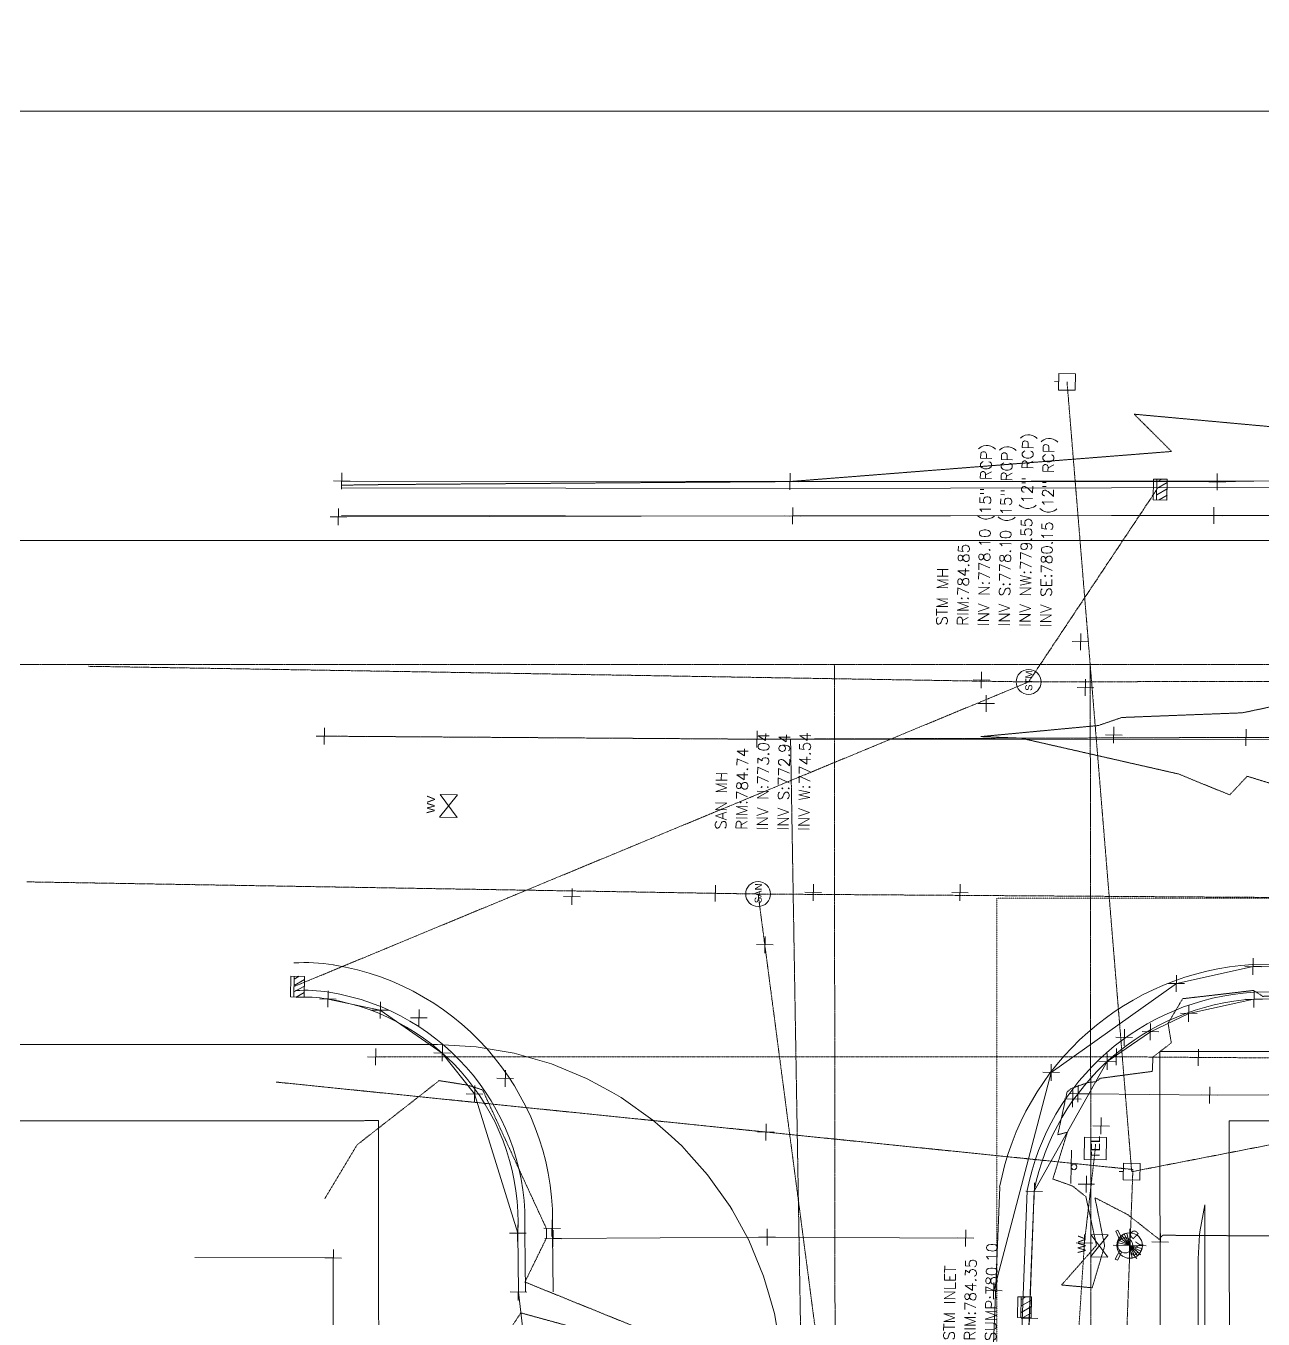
# Model space of a CAD drawing. Header units: inches. Extents: x -10205 to 13964, y -460 to 30702.
# Drawn here: x -5087 to -4014, y 12096 to 13219 of the extents above; entities that cross this region are included whole.
import ezdxf

# ---------------------------------------------------------------- set-up
doc = ezdxf.new("R2010")
doc.units = ezdxf.units.IN
doc.header["$MEASUREMENT"] = 0
for name, pattern in [('Aligning Line 1_8_', [0.25, 0.125, -0.125]), ('IMPORT-CENTER _3_', [2, 1.25, -0.25, 0.25, -0.25]), ('IMPORT-DASHED _2_', [0.75, 0.5, -0.25]), ('IMPORT-GAS', [1.45, 1, -0.2, 0, -0.25]), ('IMPORT-OE', [1.3, 1, -0.15, 0, -0.15]), ('IMPORT-SAN', [1.4, 1, -0.13, 0, -0.27]), ('IMPORT-STM', [1.4, 1, -0.13, 0, -0.27]), ('IMPORT-TEL', [1.35, 1, -0.15, 0, -0.2])]:
    doc.linetypes.add(name, pattern=pattern)
for name, color, linetype, lineweight in [('0-1', 7, 'Continuous', 5), ('0-7', 147, 'Continuous', 13), ('00base_6150001_dwg', 147, 'Continuous', 13), ('10', 147, 'Continuous', 13), ('12', 147, 'Continuous', 13), ('14', 147, 'Continuous', 13), ('35', 147, 'Continuous', 13), ('4', 147, 'Continuous', 13), ('54', 147, 'Continuous', 13), ('55', 147, 'Continuous', 13), ('57', 147, 'Continuous', 13), ('6', 147, 'Continuous', 13), ('7', 147, 'Continuous', 13), ('9', 147, 'Continuous', 13), ('C-TOPO', 7, 'Continuous', 9), ('E_DRN_STM_Inlet', 147, 'Continuous', 13), ('E_DRN_STM_MH', 147, 'Continuous', 13), ('E_RDWY_Asph', 1, 'Continuous', 13), ('E_RDWY_C_and_G', 1, 'Continuous', 13), ('E_RDWY_Centerline', 1, 'IMPORT-CENTER _3_', 13), ('E_RW', 147, 'IMPORT-DASHED _2_', 13), ('E_RW-1', 4, 'IMPORT-CENTER _3_', 9), ('E_Survey_Benchmark', 147, 'Continuous', 13), ('E_TOPO_BLD-1', 147, 'Continuous', 13), ('E_TOPO_DTM_Boundary', 147, 'Continuous', 13), ('E_TOPO_DTM_Breaklines', 147, 'Continuous', 13), ('E_TOPO_DTM_Contours_Major', 147, 'IMPORT-DASHED _2_', 13), ('E_TOPO_SGN', 147, 'Continuous', 13), ('E_TOPO_Text', 147, 'Continuous', 13), ('E_UTL_E_PowerPole', 147, 'Continuous', 13), ('E_UTL_G', 147, 'IMPORT-GAS', 13), ('E_UTL_Overhead', 147, 'IMPORT-OE', 13), ('E_UTL_SAN_MH', 147, 'Continuous', 13), ('E_UTL_SAN_PIPE', 147, 'IMPORT-SAN', 13), ('E_UTL_STM_PIPE', 147, 'IMPORT-STM', 13), ('E_UTL_T', 147, 'IMPORT-TEL', 13), ('E_UTL_T_Pedestal', 147, 'Continuous', 13), ('E_UTL_W_Hydrant', 147, 'Continuous', 13), ('E_UTL_W_Valve', 147, 'Continuous', 13), ('G-ANNO-SYMB', 111, 'Aligning Line 1_8_', 9), ('xref', 147, 'Continuous', 13)]:
    doc.layers.add(name, color=color, linetype=linetype, lineweight=lineweight)
doc.styles.add('Arial_2', font='arial.ttf', dxfattribs={"height": 6.832212})
doc.styles.add('Arial_3', font='arial.ttf', dxfattribs={"height": 6.946107})
doc.styles.add('Arial_5', font='arial.ttf', dxfattribs={"height": 7.8})
doc.styles.add('Arial_6', font='arial.ttf', dxfattribs={"height": 5.999999})
doc.styles.add('Simplex_2', font='simplex_.ttf', dxfattribs={"height": 9.6})

# ---------------------------------------------------------------- blocks, each defined once
blk = doc.blocks.new('1750 Ox - Topography_rvt-1-SITE PLAN - CAD FILE')
at = {"layer": 'C-TOPO'}
for p, q in [((-4867.9, 12772), (-5162.9, 12772)), ((-5162.9, 12772), (-4867.9, 12772)), ((-4696.4, 12772), (-4867.9, 12772)), ((-4696.4, 12772), (-4867.9, 12772)), ((-4567.6, 12772), (-4696.4, 12772)), ((-4696.4, 12772), (-4567.6, 12772)), ((-4327.1, 12772), (-4567.6, 12772)), ((-4567.6, 12772), (-4327.1, 12772)), ((-4294, 12772), (-4327.1, 12772)), ((-4327.1, 12772), (-4294, 12772)), ((-4242.2, 12772), (-4294, 12772)), ((-4294, 12772), (-4242.2, 12772)), ((-4242.2, 12772), (-3730.3, 12772)), ((-3730.3, 12772), (-4242.2, 12772)), ((-4730.2, 12334.6), (-5170.1, 12334.6)), ((-5170.1, 12334.6), (-4730.2, 12334.6)), ((-4730.2, 12334.6), (-4696.6, 12332.7)), ((-4696.6, 12332.7), (-4730.2, 12334.6)), ((-4696.6, 12332.7), (-4663.5, 12327.1)), ((-4663.5, 12327.1), (-4696.6, 12332.7)), ((-4663.5, 12327.1), (-4631.2, 12317.8)), ((-4663.5, 12327.1), (-4631.2, 12317.8)), ((-4600.9, 12305.2), (-4631.2, 12317.8)), ((-4631.2, 12317.8), (-4600.9, 12305.2)), ((-4600.1, 12304.9), (-4600.9, 12305.2)), ((-4600.1, 12304.9), (-4600.9, 12305.2)), ((-4600.1, 12304.9), (-4578.9, 12293.2)), ((-4578.9, 12293.2), (-4600.1, 12304.9)), ((-4578.9, 12293.2), (-4570.6, 12288.6)), ((-4578.9, 12293.2), (-4570.6, 12288.6)), ((-4570.6, 12288.6), (-4543.2, 12269.1)), ((-4543.2, 12269.1), (-4570.6, 12288.6)), ((-4539.1, 12265.5), (-4543.2, 12269.1)), ((-4543.2, 12269.1), (-4539.1, 12265.5)), ((-4530.1, 12257.5), (-4539.1, 12265.5)), ((-4539.1, 12265.5), (-4530.1, 12257.5)), ((-4518.1, 12246.7), (-4530.1, 12257.5)), ((-4518.1, 12246.7), (-4530.1, 12257.5)), ((-4512, 12239.9), (-4518.1, 12246.7)), ((-4518.1, 12246.7), (-4512, 12239.9)), ((-4512, 12239.9), (-4495.7, 12221.6)), ((-4512, 12239.9), (-4495.7, 12221.6)), ((-4495.7, 12221.6), (-4476.2, 12194.2)), ((-4495.7, 12221.6), (-4476.2, 12194.2)), ((-4476.2, 12194.2), (-4474.5, 12191.2)), ((-4476.2, 12194.2), (-4474.5, 12191.2)), ((-4459.9, 12164.8), (-4474.5, 12191.2)), ((-4459.9, 12164.8), (-4474.5, 12191.2)), ((-4068.7, 12172.2), (-4064.2, 12195.5)), ((-4064.2, 12195.5), (-4068.7, 12172.2)), ((-4064.2, 12195.5), (-4064.2, 12176)), ((-4064.2, 12176), (-4064.2, 12195.5)), ((-4064.2, 12176), (-4064.2, 12017.4)), ((-4064.2, 12176), (-4064.2, 12017.4)), ((-4447.1, 12133.7), (-4459.9, 12164.8)), ((-4447.1, 12133.7), (-4459.9, 12164.8)), ((-4070.2, 12148.6), (-4068.9, 12169.6)), ((-4070.2, 12148.6), (-4068.9, 12169.6)), ((-4068.7, 12172.2), (-4068.9, 12169.6)), ((-4068.9, 12169.6), (-4068.7, 12172.2)), ((-4070.2, 12148.6), (-4070.2, 12016.2)), ((-4070.2, 12148.6), (-4070.2, 12016.2)), ((-4442.3, 12117.2), (-4447.1, 12133.7)), ((-4447.1, 12133.7), (-4442.3, 12117.2)), ((-4442.3, 12117.2), (-4437.8, 12101.3)), ((-4442.3, 12117.2), (-4437.8, 12101.3)), ((-4432.1, 12068.2), (-4437.8, 12101.3)), ((-4432.1, 12068.2), (-4437.8, 12101.3))]:
    blk.add_line(p, q, dxfattribs=at)
blk = doc.blocks.new('00base_6150001_dwg-1748108-SITE PLAN - CAD FILE')
at = {"layer": '0-7', "flags": 128}
for points in [[(4038565.9, 3368290.3), (4038421.3, 3368287.9), (4038349.7, 3369826.5), (4040914, 3369871.8), (4040968.5, 3366594.6)], [(4040801.6, 3368404.3), (4040878.4, 3368405.5), (4040855, 3369810.7), (4039367.1, 3369784.4), (4039371.8, 3369573.5), (4038914.8, 3369565.9), (4038913.6, 3369640.2), (4038418.8, 3369632), (4038477.8, 3368365.6), (4038564.9, 3368367.1)]]:
    blk.add_lwpolyline(points, dxfattribs=at)
at = {"layer": '10'}
for p, q in [((4040864.5, 3369946.6), (4040878.9, 3369946.6)), ((4040871.7, 3369939.4), (4040871.7, 3369953.8))]:
    blk.add_line(p, q, dxfattribs=at)
at = {"layer": '12'}
for p, q in [((4041037.7, 3370259.6), (4041052.1, 3370259.6)), ((4041044.9, 3370252.4), (4041044.9, 3370266.8)), ((4040993.8, 3370215.9), (4041008.2, 3370215.9)), ((4041001, 3370208.7), (4041001, 3370223.1)), ((4041047.1, 3370167.5), (4041047.1, 3370181.9)), ((4041039.9, 3370174.7), (4041054.3, 3370174.7))]:
    blk.add_line(p, q, dxfattribs=at)
at = {"layer": '14'}
for p, q in [((4041213.5, 3370020.2), (4041213.5, 3370034.6)), ((4041233.8, 3370024.7), (4041233.8, 3370039.1)), ((4041206.3, 3370027.4), (4041220.7, 3370027.4)), ((4041226.6, 3370031.9), (4041241, 3370031.9)), ((4041228.7, 3369934.3), (4041228.7, 3369948.7)), ((4041261.2, 3369946.4), (4041275.6, 3369946.4)), ((4041268.4, 3369939.2), (4041268.4, 3369953.6)), ((4041221.5, 3369941.5), (4041235.9, 3369941.5))]:
    blk.add_line(p, q, dxfattribs=at)
at = {"layer": '35'}
for p, q in [((4040715.9, 3370585.8), (4040730.3, 3370585.8)), ((4040723.1, 3370578.6), (4040723.1, 3370593))]:
    blk.add_line(p, q, dxfattribs=at)
at = {"layer": '4'}
for p, q in [((4040932.6, 3370507.8), (4040932.6, 3370522.2)), ((4040925.4, 3370515), (4040939.8, 3370515)), ((4041032.7, 3370384), (4041047.1, 3370384)), ((4041039.9, 3370376.8), (4041039.9, 3370391.2)), ((4041041.9, 3370047.4), (4041056.3, 3370047.4)), ((4041049.1, 3370040.2), (4041049.1, 3370054.6)), ((4040739.7, 3369934.4), (4040754.1, 3369934.4)), ((4040746.9, 3369927.2), (4040746.9, 3369941.6)), ((4040925.8, 3369895.6), (4040925.8, 3369910)), ((4040918.6, 3369902.8), (4040933, 3369902.8)), ((4040748.9, 3369861.4), (4040748.9, 3369875.8)), ((4040741.7, 3369868.6), (4040756.1, 3369868.6))]:
    blk.add_line(p, q, dxfattribs=at)
at = {"layer": '54'}
for p, q in [((4040735.8, 3370395.4), (4040750.2, 3370395.4)), ((4040743, 3370388.2), (4040743, 3370402.6)), ((4040747.4, 3370202.5), (4040747.4, 3370216.9)), ((4040740.2, 3370209.7), (4040754.6, 3370209.7)), ((4040749.4, 3370030.3), (4040749.4, 3370044.7)), ((4040742.2, 3370037.5), (4040756.6, 3370037.5)), ((4040876.2, 3369934.8), (4040876.2, 3369949.2)), ((4040869, 3369942), (4040883.4, 3369942)), ((4040877, 3369820.7), (4040877, 3369835.1)), ((4040869.8, 3369827.9), (4040884.2, 3369827.9))]:
    blk.add_line(p, q, dxfattribs=at)
at = {"layer": '55'}
for p, q in [((4040790.7, 3369933.6), (4040805.1, 3369933.6)), ((4040797.9, 3369926.4), (4040797.9, 3369940.8))]:
    blk.add_line(p, q, dxfattribs=at)
at = {"layer": '57'}
for p, q in [((4040890.9, 3370551.9), (4040905.3, 3370551.9)), ((4040898.1, 3370544.7), (4040898.1, 3370559.1)), ((4040901.7, 3369909.5), (4040916.1, 3369909.5)), ((4040908.9, 3369902.3), (4040908.9, 3369916.7)), ((4040909.5, 3369831), (4040909.5, 3369845.4)), ((4040902.3, 3369838.2), (4040916.7, 3369838.2))]:
    blk.add_line(p, q, dxfattribs=at)
at = {"layer": '6'}
for p, q in [((4041366.1, 3370584.8), (4041366.1, 3370599.2)), ((4041358.9, 3370592), (4041373.3, 3370592)), ((4040874.1, 3370439.2), (4040888.5, 3370439.2)), ((4040881.3, 3370432), (4040881.3, 3370446.4)), ((4040752, 3370389.2), (4040752, 3370403.6)), ((4040744.8, 3370396.4), (4040759.2, 3370396.4)), ((4041373.4, 3370190.9), (4041373.4, 3370205.3)), ((4041366.2, 3370198.1), (4041380.6, 3370198.1)), ((4040696.9, 3370012.4), (4040711.3, 3370012.4)), ((4040704.1, 3370005.2), (4040704.1, 3370019.6)), ((4040887.2, 3369965.7), (4040901.6, 3369965.7)), ((4040894.4, 3369958.5), (4040894.4, 3369972.9)), ((4040973.3, 3369851.2), (4040973.3, 3369865.6)), ((4040966.1, 3369858.4), (4040980.5, 3369858.4)), ((4041372.6, 3369832.6), (4041387, 3369832.6)), ((4041379.8, 3369825.4), (4041379.8, 3369839.8)), ((4040989.1, 3369784.9), (4040989.1, 3369799.3)), ((4040981.9, 3369792.1), (4040996.3, 3369792.1))]:
    blk.add_line(p, q, dxfattribs=at)
at = {"layer": '7'}
for p, q in [((4040940.4, 3370594.2), (4040954.8, 3370594.2)), ((4040947.6, 3370587), (4040947.6, 3370601.4)), ((4041397.2, 3370582.5), (4041397.2, 3370596.9)), ((4041390, 3370589.7), (4041404.4, 3370589.7)), ((4040938.7, 3370541.4), (4040938.7, 3370555.8)), ((4040931.5, 3370548.6), (4040945.9, 3370548.6)), ((4040895.2, 3370494.2), (4040909.6, 3370494.2)), ((4040902.4, 3370487), (4040902.4, 3370501.4)), ((4040867.4, 3370458.4), (4040867.4, 3370472.8)), ((4040860.2, 3370465.6), (4040874.6, 3370465.6)), ((4040696.1, 3370417.5), (4040696.1, 3370431.9)), ((4040740, 3370426.1), (4040754.4, 3370426.1)), ((4040747.2, 3370418.9), (4040747.2, 3370433.3)), ((4040688.9, 3370424.7), (4040703.3, 3370424.7)), ((4041403.2, 3370193.7), (4041403.2, 3370208.1)), ((4041396, 3370200.9), (4041410.4, 3370200.9)), ((4040680.8, 3369973.8), (4040680.8, 3369988.2)), ((4040673.6, 3369981), (4040688, 3369981)), ((4040783.8, 3369978.7), (4040798.2, 3369978.7)), ((4040791, 3369971.5), (4040791, 3369985.9)), ((4040876.4, 3369934.9), (4040876.4, 3369949.3)), ((4040869.2, 3369942.1), (4040883.6, 3369942.1)), ((4040904.5, 3369910.1), (4040904.5, 3369924.5)), ((4040897.3, 3369917.3), (4040911.7, 3369917.3)), ((4040931.1, 3369873), (4040931.1, 3369887.4)), ((4040923.9, 3369880.2), (4040938.3, 3369880.2)), ((4040947.5, 3369840), (4040947.5, 3369854.4)), ((4040940.3, 3369847.2), (4040954.7, 3369847.2)), ((4041409.1, 3369823), (4041409.1, 3369837.4)), ((4041401.9, 3369830.2), (4041416.3, 3369830.2)), ((4040960.8, 3369783.7), (4040960.8, 3369798.1)), ((4040953.6, 3369790.9), (4040968, 3369790.9))]:
    blk.add_line(p, q, dxfattribs=at)
at = {"layer": '9'}
for p, q in [((4041175.6, 3370593.8), (4041175.6, 3370608.2)), ((4041168.4, 3370601), (4041182.8, 3370601)), ((4041172, 3370225.8), (4041186.4, 3370225.8)), ((4041179.2, 3370218.6), (4041179.2, 3370233)), ((4041187.8, 3369794.3), (4041187.8, 3369808.7)), ((4041180.6, 3369801.5), (4041195, 3369801.5))]:
    blk.add_line(p, q, dxfattribs=at)
at = {"layer": 'E_DRN_STM_Inlet'}
for p, q in [((4040948.9, 3370623.8), (4040966.9, 3370623.8)), ((4040948.9, 3370621.8), (4040952.9, 3370614.8)), ((4040953.3, 3370623.8), (4040958.5, 3370614.8)), ((4040958.8, 3370623.8), (4040964.1, 3370614.8)), ((4040964.4, 3370623.8), (4040966.9, 3370619.6)), ((4040681.3, 3369988.4), (4040699.3, 3369988.4)), ((4040685.7, 3369988.4), (4040690.9, 3369979.4)), ((4040691.3, 3369988.4), (4040696.5, 3369979.4)), ((4040696.9, 3369988.4), (4040699.3, 3369984.1)), ((4040681.3, 3369986.4), (4040685.4, 3369979.4)), ((4041392.6, 3369882.5), (4041410.6, 3369882.5)), ((4041392.6, 3369880.4), (4041396.7, 3369873.5)), ((4041397, 3369882.5), (4041402.2, 3369873.5)), ((4041402.6, 3369882.5), (4041407.8, 3369873.5)), ((4041408.2, 3369882.5), (4041410.6, 3369878.2))]:
    blk.add_line(p, q, dxfattribs=at)
at = {"layer": 'E_DRN_STM_Inlet', "flags": 128}
for points in [[(4040948.9, 3370626.8), (4040966.9, 3370626.8), (4040966.9, 3370614.8), (4040948.9, 3370614.8)], [(4040681.3, 3369991.4), (4040699.3, 3369991.4), (4040699.3, 3369979.4), (4040681.3, 3369979.4)], [(4041392.6, 3369885.5), (4041410.6, 3369885.5), (4041410.6, 3369873.5), (4041392.6, 3369873.5)]]:
    blk.add_lwpolyline(points, close=True, dxfattribs=at)
at = {"layer": 'E_DRN_STM_MH'}
blk.add_circle((4041232.8, 3369990.9), 10.8, dxfattribs=at)
at = {"layer": 'E_RDWY_Asph', "flags": 128}
blk.add_lwpolyline([(4038985.7, 3370363.1), (4039016.7, 3370334), (4039065.2, 3370308.7), (4039420.6, 3370322.1), (4039802.6, 3370341.8), (4040341.1, 3370377.5), (4040696.1, 3370424.7)], dxfattribs=at)
at = {"layer": 'E_RDWY_C_and_G'}
for p, q in [((4040696.1, 3370424.7), (4040747.2, 3370426.1)), ((4040696.3, 3370418.7), (4040747.2, 3370420.1)), ((4040696.9, 3370394.7), (4040747.1, 3370396.1)), ((4040651, 3369987.9), (4040791.6, 3369984.7))]:
    blk.add_line(p, q, dxfattribs=at)
at = {"layer": 'E_RDWY_C_and_G', "flags": 128}
for points in [[(4041444, 3365879.2), (4041441.7, 3366109.6), (4041435.6, 3366496), (4041428, 3366888.3), (4041422.2, 3367237.8), (4041416.5, 3367619.1), (4041410.6, 3367936.2), (4041404.5, 3368268.4), (4041396.5, 3368753), (4041386.2, 3369415.6), (4041380.9, 3369781.9), (4041373.2, 3370200.4), (4041367.2, 3370589.3)], [(4041468, 3365879.4), (4041465.7, 3366109.9), (4041459.6, 3366496.5), (4041452, 3366888.7), (4041446.2, 3367238.1), (4041440.5, 3367619.5), (4041434.6, 3367936.7), (4041428.5, 3368268.9), (4041420.5, 3368753.4), (4041410.2, 3369416), (4041404.9, 3369782.3), (4041397.2, 3370200.8), (4041391.2, 3370589.6)], [(4041474, 3365879.5), (4041471.7, 3366110), (4041465.6, 3366496.6), (4041458, 3366888.8), (4041452.2, 3367238.2), (4041446.5, 3367619.6), (4041440.6, 3367936.8), (4041434.5, 3368269), (4041426.5, 3368753.5), (4041416.2, 3369416.1), (4041410.9, 3369782.4), (4041403.2, 3370200.9), (4041397.2, 3370589.7)], [(4040791, 3369978.7), (4040650.8, 3369981.9), (4040651.5, 3370011.9), (4040794, 3370008.7)], [(4040960.8, 3369790.9), (4040969.3, 3369466.2), (4040975.8, 3369067.6), (4040983.6, 3368630.7), (4040989.6, 3368225.1), (4040996, 3367849.2), (4040997.8, 3367687.8), (4041007.9, 3366978.8), (4041004.6, 3366772), (4040950.3, 3366646.1)], [(4040966.8, 3369791.2), (4040975.3, 3369466.3), (4040981.8, 3369067.7), (4040989.6, 3368630.8), (4040995.6, 3368225.2), (4041002, 3367849.3), (4041003.8, 3367687.8), (4041013.9, 3366978.8), (4041010.6, 3366770.7), (4040955.8, 3366643.7)], [(4040990.7, 3369792.5), (4040999.3, 3369466.8), (4041005.8, 3369068.1), (4041013.6, 3368631.2), (4041019.6, 3368225.6), (4041026, 3367849.6), (4041027.8, 3367688.1), (4041037.9, 3366978.7), (4041034.5, 3366765.6), (4040977.9, 3366634.2)]]:
    blk.add_lwpolyline(points, dxfattribs=at)
at = {"layer": 'E_RDWY_C_and_G'}
for centre, radius, start, end in [((4040823.4, 3370611.7), 125.5, 351.9691, 4.6423), ((4040823.4, 3370611.7), 131.5, 351.9691, 4.6423), ((4040823.4, 3370611.7), 155.5, 351.9691, 4.6423), ((4040754, 3370621.5), 195.5, 268.0056, 351.9691), ((4040754, 3370621.5), 225.5, 268.2518, 351.9691), ((4040754, 3370621.5), 201.5, 268.0592, 351.9691), ((4040753.8, 3369774.5), 237.7, 4.348, 80.2506), ((4040753.8, 3369774.5), 207.7, 4.5468, 79.6588), ((4040753.8, 3369774.5), 213.7, 4.5037, 79.7871)]:
    blk.add_arc(centre, radius, start, end, dxfattribs=at)
at = {"layer": 'E_RDWY_Centerline', "flags": 128}
for points in [[(4041175.6, 3370601), (4041179.2, 3370225.8), (4041187.8, 3369801.5), (4041194.9, 3369403.9), (4041198.6, 3369098.1), (4041206.2, 3368666), (4041213, 3368282.4), (4041218.8, 3367958.6), (4041223.6, 3367607.4), (4041228.2, 3367272), (4041233.4, 3367006), (4041237.7, 3366652.3), (4041243.5, 3366265.2), (4041258.9, 3365866.7)], [(4037779.2, 3370136.5), (4038192.2, 3370142.7), (4040057.9, 3370158.9), (4041179.8, 3370196.6)]]:
    blk.add_lwpolyline(points, dxfattribs=at)
at = {"layer": 'E_RW', "flags": 128}
for points in [[(4041708.7, 3371163.1), (4041774.6, 3367200.4), (4041690.6, 3367199.2), (4041720.2, 3365414.4)], [(4037741.1, 3370493.8), (4040842.8, 3370548.6), (4040832.8, 3371148.5)]]:
    blk.add_lwpolyline(points, dxfattribs=at)
at = {"layer": 'E_RW-1'}
for p, q in [((4041228.7, 3371155.1), (4041324.3, 3365407.8)), ((4037748.1, 3370097.9), (4041245.3, 3370159.7)), ((4037752, 3369875.9), (4041249.2, 3369937.7))]:
    blk.add_line(p, q, dxfattribs=at)
at = {"layer": 'E_Survey_Benchmark'}
for p, q in [((4040745.3, 3369880.7), (4040745.3, 3369909.5)), ((4040730.9, 3369895.1), (4040759.7, 3369895.1))]:
    blk.add_line(p, q, dxfattribs=at)
at = {"layer": 'E_Survey_Benchmark', "flags": 128}
for points in [[(4040747.8, 3369905.9), (4040745.3, 3369895.1), (4040745.3, 3369906.2)], [(4040750.1, 3369905.1), (4040745.3, 3369895.1), (4040747.8, 3369905.9)], [(4040752.2, 3369903.8), (4040745.3, 3369895.1), (4040750.1, 3369905.1)], [(4040754, 3369902.1), (4040745.3, 3369895.1), (4040752.2, 3369903.8)], [(4040755.3, 3369900), (4040745.3, 3369895.1), (4040754, 3369902.1)], [(4040756.1, 3369897.6), (4040745.3, 3369895.1), (4040755.3, 3369900)], [(4040734.2, 3369895.1), (4040745.3, 3369895.1), (4040734.5, 3369892.7)], [(4040734.5, 3369892.7), (4040745.3, 3369895.1), (4040735.3, 3369890.3)], [(4040735.3, 3369890.3), (4040745.3, 3369895.1), (4040736.6, 3369888.2)], [(4040736.6, 3369888.2), (4040745.3, 3369895.1), (4040738.4, 3369886.5)], [(4040738.4, 3369886.5), (4040745.3, 3369895.1), (4040740.5, 3369885.2)], [(4040740.5, 3369885.2), (4040745.3, 3369895.1), (4040742.8, 3369884.4)], [(4040742.8, 3369884.4), (4040745.3, 3369895.1), (4040745.3, 3369884.1)], [(4040756.4, 3369895.1), (4040745.3, 3369895.1), (4040756.1, 3369897.6)]]:
    blk.add_lwpolyline(points, close=True, dxfattribs=at)
at = {"layer": 'E_Survey_Benchmark'}
blk.add_circle((4040745.3, 3369895.1), 11.1, dxfattribs=at)
at = {"layer": 'E_TOPO_BLD-1', "flags": 128}
blk.add_lwpolyline([(4039991.5, 3370694.8), (4039993.3, 3370574.8), (4040723.1, 3370585.8), (4040721.3, 3370705.8)], dxfattribs=at)
at = {"layer": 'E_TOPO_DTM_Boundary'}
blk.add_line((4041237.7, 3366652.3), (4041179.2, 3370225.8), dxfattribs=at)
at = {"layer": 'E_TOPO_DTM_Breaklines', "flags": 128}
for points in [[(4038985.7, 3370363.1), (4039016.7, 3370334), (4039065.2, 3370308.7), (4039420.6, 3370322.1), (4039802.6, 3370341.8), (4040341.1, 3370377.5), (4040696.1, 3370424.7), (4040747.2, 3370426.1), (4040867.4, 3370465.6), (4040902.4, 3370494.2), (4040938.7, 3370548.6), (4040947.6, 3370594.2)], [(4041175.6, 3370601), (4041179.2, 3370225.8), (4041187.8, 3369801.5), (4041194.9, 3369403.9), (4041198.6, 3369098.1), (4041206.2, 3368666), (4041213, 3368282.4), (4041218, 3367961.6), (4041223.6, 3367607.4), (4041226.5, 3367345.1), (4041228.4, 3367273.6), (4041233.4, 3367006), (4041237.7, 3366652.3), (4041243.5, 3366265.2), (4041258.9, 3365866.7)], [(4041366.1, 3370592), (4041373.4, 3370198.1), (4041379.8, 3369832.6), (4041383.1, 3369592.5), (4041386.7, 3369369.2), (4041390.6, 3369147.7), (4041397.9, 3368675.1), (4041403.6, 3368321.3), (4041407.7, 3368084), (4041408.9, 3367987.3), (4041417.4, 3367572.5)], [(4041474, 3365879.5), (4041471.7, 3366110), (4041465.6, 3366496.6), (4041458, 3366888.8), (4041452.2, 3367238.2), (4041446.8, 3367572.3), (4041446.5, 3367619.6), (4041440.6, 3367936.8), (4041439, 3367986.3), (4041437.7, 3368084.4), (4041437.7, 3368121.7), (4041434.5, 3368269), (4041433, 3368325.8), (4041428.3, 3368675.3), (4041426.5, 3368753.5), (4041421.1, 3369091.1), (4041420.6, 3369147.1), (4041416.7, 3369371.3), (4041416.2, 3369416.1), (4041410.9, 3369782.4), (4041409.1, 3369830.2), (4041403.2, 3370200.9), (4041397.2, 3370589.7)], [(4040749.4, 3370037.5), (4040747.4, 3370209.7), (4040743, 3370395.4)], [(4040704.1, 3370012.4), (4040894.4, 3369965.7), (4040973.3, 3369858.4), (4040989.1, 3369792.1), (4040999.6, 3369468.8), (4041006.3, 3369068.7), (4041013.9, 3368629.9), (4041018.8, 3368226.8), (4041026.2, 3367881.8), (4041031.7, 3367687.2)], [(4040833.4, 3366577), (4040908.3, 3366606.3), (4040936.4, 3366629.7), (4040950.3, 3366646.1), (4041004.6, 3366772), (4041007.9, 3366978.8), (4040997.8, 3367687.8), (4040997.8, 3367736.7), (4040996, 3367849.2), (4040995.7, 3367882.3), (4040989.6, 3368225.1), (4040983.6, 3368630.7), (4040975.8, 3369067.6), (4040969.3, 3369466.2), (4040960.8, 3369790.9), (4040947.5, 3369847.2), (4040931.1, 3369880.2), (4040904.5, 3369917.3), (4040876.3, 3369932.6), (4040791, 3369978.7), (4040680.8, 3369981), (4040650.8, 3369981.9)], [(4040922.8, 3367716.6), (4040920.9, 3367888.1), (4040913.2, 3368284), (4040905, 3368285.1), (4040895.1, 3368621.2), (4040892.4, 3369065.4), (4040885, 3369469.9), (4040877, 3369827.9), (4040876.3, 3369932.6), (4040876.2, 3369942)]]:
    blk.add_lwpolyline(points, dxfattribs=at)
at = {"layer": 'E_TOPO_DTM_Contours_Major', "flags": 128}
for points in [[(4040774.3, 3370594.1), (4040821.5, 3370566.8), (4040878.4, 3370496.5), (4040874.9, 3370471.8), (4040871, 3370458.7), (4040796.3, 3370422.9), (4040751.3, 3370401.2), (4040743.8, 3370401), (4040704.9, 3370419.2), (4040622.3, 3370205.3), (4040678.1, 3370422.3), (4040560.6, 3370497.2), (4040281.7, 3370411.2), (4040274.4, 3370405.5), (4039841.9, 3370386.5), (4039498.7, 3370326.2), (4039489.3, 3370260.7), (4039446.4, 3370168.8), (4039269.8, 3370125.9), (4039222.5, 3370083.5), (4039171.1, 3369999.5), (4039191.3, 3369998.2), (4039226.3, 3369991.2), (4039225.4, 3369990.9), (4038978.8, 3369956.9), (4038970.5, 3369952.6), (4038889.5, 3369928.5), (4038829.1, 3369939.3), (4038812.2, 3369935), (4038690.9, 3369885), (4038500.3, 3369867.4), (4038393.1, 3369834.3), (4038250.6, 3369829.1), (4038229.4, 3369826), (4038094.8, 3369760.7), (4038094.2, 3369759.5), (4038109.1, 3369558.2), (4038111.9, 3369538.4), (4038093.4, 3369309.1), (4038094, 3369298), (4038095.2, 3369282.3), (4038119, 3369084.1), (4038114.2, 3369020.8), (4038109, 3368827.1), (4038119.6, 3368668.7), (4038136.6, 3368472.2), (4038138.6, 3368447.6), (4038140.6, 3368418.4), (4038156.1, 3368249.4), (4038170.5, 3368137), (4038229.1, 3367883.7), (4038234.1, 3367840), (4038254.7, 3367556), (4038260.5, 3367506.2), (4038272.4, 3367336.2), (4038284.4, 3367153.5), (4038285.6, 3367146.9), (4038304.4, 3367075), (4038353.8, 3366921.6), (4038385.4, 3366855.6), (4038434.1, 3366804.6), (4038502.9, 3366733.5), (4038504.4, 3366731.7), (4038510.9, 3366715.1), (4038609.6, 3366524.7), (4038622.1, 3366477.5), (4038675.8, 3366323), (4038672.2, 3366237.3), (4038652.1, 3366074.6), (4038650.3, 3366054.1), (4038646.5, 3365867.4), (4038673.3, 3365853.6), (4038760.8, 3365832.9)], [(4041445.8, 3369624.6), (4041466.6, 3369903.2), (4041434.8, 3369870.2), (4041403.2, 3370200.9), (4041394.8, 3370550.3), (4041393.6, 3370590)], [(4041422.3, 3369015.5), (4041420.4, 3368837.7), (4041410, 3368808), (4041393.1, 3368985.9), (4041348.5, 3369136.8), (4041312.9, 3369249.4), (4041267.3, 3369390.8), (4041252, 3369461.1), (4041217, 3369770.3), (4041209.1, 3369805), (4041203.3, 3369909.6), (4041196, 3369929.7), (4041184.7, 3370031.5), (4041183.9, 3369996.7), (4041155.1, 3369859.5), (4041137.7, 3369814.8), (4041154.1, 3369799.9), (4041120.7, 3369682.9), (4041081.9, 3369441.5), (4041096.8, 3369397.8), (4041069.3, 3369330.4), (4041018.7, 3369215.4), (4041003.5, 3369236.6), (4040992.8, 3369468.2), (4040971.5, 3369597.6), (4040963.4, 3369783.1), (4040968.4, 3369791.2), (4040965.2, 3369814.9), (4040960.2, 3369852.7), (4040938.7, 3369865), (4040921.7, 3369861.9), (4040909.2, 3369877.6), (4040896.7, 3369878), (4040890, 3369922.9), (4040886.9, 3369926.8), (4040886.2, 3369933.4), (4040880.8, 3369947.8), (4040877.6, 3369951.6), (4040840.4, 3369959.1), (4040842.7, 3369950.8), (4040801.9, 3369962.7), (4040796.1, 3369945.5), (4040787.1, 3369933.8), (4040745, 3369923.9), (4040710.1, 3369953.6), (4040708.1, 3369927), (4040744.7, 3369916.8), (4040786.3, 3369925.9), (4040772, 3369897.1), (4040751.1, 3369869.6), (4040754.7, 3369866.7), (4040756.4, 3369698.7), (4040752.3, 3369679.1), (4040746.6, 3369678.1), (4040719, 3369665.3), (4040638.7, 3369701.6), (4040484.6, 3369770.4), (4040451.2, 3369741.6), (4040436.1, 3369740.1), (4040423.6, 3369731.1), (4040410.1, 3369705.2), (4040296.9, 3369474.6), (4040343, 3369386.4), (4040427.8, 3369165.7), (4040435.2, 3369150.4), (4040450.1, 3369145.6), (4040711.8, 3369099.1), (4040773.1, 3368850.9), (4040773.3, 3368850.1), (4040755.1, 3368576.7), (4040723.7, 3368521.8), (4040586.1, 3368298.1), (4040498.5, 3368213.7), (4040256.1, 3368110.9), (4040249.1, 3368081.7), (4040221.1, 3367864.7), (4040217.9, 3367830.1), (4040218.3, 3367829.2), (4040218.8, 3367828.9), (4040219.2, 3367828.4), (4040245.2, 3367835.1), (4040291.6, 3367696.7), (4040297.5, 3367683.7), (4040302.8, 3367678), (4040328.8, 3367665.7), (4040329.6, 3367658.6), (4040337.1, 3367636.1), (4040385.8, 3367555.4), (4040562.4, 3367434.8), (4040616.3, 3367424.9), (4040620.6, 3367389.4), (4040598.5, 3367372.9), (4040637, 3367282.9), (4040478.4, 3367115.5), (4040420.1, 3367104.7), (4040341.3, 3367154), (4040317, 3367139.8), (4040274.4, 3367138.4), (4040244, 3367072.7), (4040232.1, 3367018.7), (4040285.4, 3366982.9), (4040313.2, 3366950), (4040372, 3366820), (4040368.6, 3366812.1), (4040374.7, 3366808.3), (4040383.6, 3366797.3), (4040424.2, 3366741.7), (4040455.6, 3366747.2), (4040438.1, 3366738.3), (4040615.4, 3366678.5), (4040671, 3366662.2), (4040679.2, 3366645), (4040648.5, 3366574.5), (4040636, 3366542.6), (4040616, 3366498.6), (4040599.6, 3366455.2), (4040580.6, 3366394.9), (4040564.7, 3366360.7), (4040550.2, 3366269.7), (4040520.2, 3366224.1), (4040516.2, 3366212.7), (4040510.4, 3366205.3), (4040451.9, 3366122.9), (4040404.4, 3366090), (4040276.4, 3366056.1), (4040162, 3366028.1), (4040041.5, 3366010.7), (4039998.8, 3365989.8), (4039922.6, 3365958.7), (4039911.9, 3365948.5), (4039857.1, 3365942.6), (4039804.5, 3365942.4), (4039676.4, 3365939.4), (4039522, 3365934.4), (4039349.6, 3365929.7), (4039208.5, 3365925.9), (4039015.3, 3365919.7), (4038861.5, 3365915.3), (4038862.1, 3365872.6), (4038866.4, 3365873.7), (4039040.1, 3365877.2), (4039111.4, 3365877.5), (4039470.6, 3365870.4)]]:
    blk.add_lwpolyline(points, dxfattribs=at)
at = {"layer": 'E_TOPO_SGN'}
blk.add_line((4040798.3, 3369946.9), (4040827.1, 3369946.9), dxfattribs=at)
blk.add_circle((4040812.7, 3369944.5), 2.4, dxfattribs=at)
at = {"layer": 'E_UTL_E_PowerPole'}
for p, q in [((4041493.7, 3369969.1), (4041493.7, 3369972.7)), ((4040809.4, 3369901.6), (4040809.4, 3369905.2))]:
    blk.add_line(p, q, dxfattribs=at)
at = {"layer": 'E_UTL_E_PowerPole', "flags": 128}
for points in [[(4041486.5, 3369969.1), (4041486.5, 3369954.7), (4041500.9, 3369954.7), (4041500.9, 3369969.1)], [(4040802.2, 3369901.6), (4040802.2, 3369887.2), (4040816.6, 3369887.2), (4040816.6, 3369901.6)]]:
    blk.add_lwpolyline(points, close=True, dxfattribs=at)
at = {"layer": 'E_UTL_G', "flags": 128}
blk.add_lwpolyline([(4040898.1, 3370551.9), (4040908.9, 3369909.5), (4040909.5, 3369838.2), (4040916.4, 3369158.4), (4040928.3, 3368364.9), (4040938.9, 3367792.7)], dxfattribs=at)
at = {"layer": 'E_UTL_Overhead', "flags": 128}
for points in [[(4037757, 3369850.9), (4037980.6, 3369860.6), (4039658.4, 3369917.8), (4040811.3, 3369893.4), (4040874.8, 3370637.8)], [(4041829.8, 3368324), (4040959, 3368298.7), (4040937.6, 3369288.6), (4040809.4, 3369894.4), (4041493.7, 3369961.9)]]:
    blk.add_lwpolyline(points, dxfattribs=at)
at = {"layer": 'E_UTL_SAN_MH'}
blk.add_circle((4041044.9, 3370222.5), 10.8, dxfattribs=at)
at = {"layer": 'E_UTL_SAN_PIPE'}
blk.add_line((4041044.9, 3370222.5), (4041082.8, 3366418.9), dxfattribs=at)
at = {"layer": 'E_UTL_SAN_PIPE', "flags": 128}
blk.add_lwpolyline([(4039809.1, 3369462.1), (4039811.6, 3370039.6), (4041044.9, 3370222.5), (4041044.9, 3370857.2)], dxfattribs=at)
at = {"layer": 'E_UTL_STM_PIPE', "flags": 128}
for points in [[(4040957.9, 3370623.8), (4041232.8, 3369990.9), (4041232.8, 3370806.6)], [(4041401.6, 3369882.5), (4041232.8, 3369990.9), (4041275.3, 3367770.1)]]:
    blk.add_lwpolyline(points, dxfattribs=at)
at = {"layer": 'E_UTL_T', "flags": 128}
blk.add_lwpolyline([(4039913.4, 3367689.6), (4039859.5, 3367821.2), (4039882.1, 3368192.9), (4039903.3, 3368575.2), (4039881.7, 3368907.6), (4039857.1, 3369242.9), (4039865.1, 3369624.2), (4039884.9, 3369753), (4039933.7, 3369839.2), (4039944.9, 3369885.9), (4040620.6, 3369940.5), (4040746.9, 3369934.4), (4040829, 3369926.3)], dxfattribs=at)
at = {"layer": 'E_UTL_T_Pedestal', "flags": 128}
blk.add_lwpolyline([(4040838.6, 3369916.7), (4040819.4, 3369916.7), (4040819.4, 3369935.9), (4040838.6, 3369935.9)], close=True, dxfattribs=at)
at = {"layer": 'E_UTL_W_Hydrant', "flags": 128}
for points in [[(4040740.9, 3369903.7), (4040733.3, 3369907.4), (4040732.4, 3369905.5), (4040739.6, 3369901.9)], [(4040751.2, 3369901.9), (4040758.4, 3369905.5), (4040757.5, 3369907.4), (4040749.9, 3369903.7)]]:
    blk.add_lwpolyline(points, dxfattribs=at)
at = {"layer": 'E_UTL_W_Hydrant'}
blk.add_circle((4040745.4, 3369899), 6.51, dxfattribs=at)
at = {"layer": 'E_UTL_W_Valve', "flags": 128}
for points in [[(4041107, 3370499.9), (4041126.6, 3370484.7), (4041126.6, 3370499.9), (4041107, 3370484.7)], [(4040734.8, 3369928.9), (4040754.3, 3369913.8), (4040754.3, 3369928.9), (4040734.8, 3369913.8)]]:
    blk.add_lwpolyline(points, close=True, dxfattribs=at)
at = {"layer": 'xref'}
for p, q in [((4040831.3, 3370212.3), (4040845.7, 3370212.3)), ((4040838.5, 3370205.1), (4040838.5, 3370219.5)), ((4040841.5, 3369921.6), (4040855.9, 3369921.6)), ((4040848.7, 3369914.4), (4040848.7, 3369928.8)), ((4041188, 3369909.1), (4041188, 3369923.5)), ((4041180.8, 3369916.3), (4041195.2, 3369916.3))]:
    blk.add_line(p, q, dxfattribs=at)
at = {"layer": 'E_DRN_STM_MH', "insert": (4041225.1, 3369993.7), "char_height": 6, "width": 21.083, "attachment_point": 1, "line_spacing_factor": 0.941778, "style": 'Arial_6'}
blk.add_mtext('STM', dxfattribs=at)
at = {"layer": 'E_TOPO_Text', "char_height": 9.6, "attachment_point": 1, "line_spacing_factor": 1.125731, "style": 'Simplex_2'}
for s, insert, width in [('SAN MH\\PRIM:784.74\\PINV N:773.04\\PINV S:772.94\\PINV W:774.54', (4041100.3, 3370260.7), 116.982), ('STM MH\\PRIM:784.85\\PINV N:778.10 (15" RCP)\\PINV S:778.10 (15" RCP)\\PINV NW:779.55 (12" RCP)\\PINV SE:780.15 (12" RCP)', (4041280.5, 3370071.8), 227.368), ('STM INLET\\PRIM:784.35\\PSUMP:780.10', (4040660.4, 3370055.3), 111.544)]:
    blk.add_mtext(s, dxfattribs=dict(at, insert=insert, width=width))
at = {"layer": 'E_UTL_SAN_MH', "insert": (4041036.9, 3370225.4), "char_height": 6, "width": 20.568, "attachment_point": 1, "line_spacing_factor": 0.941778, "style": 'Arial_6'}
blk.add_mtext('SAN', dxfattribs=at)
at = {"layer": 'E_UTL_T_Pedestal', "insert": (4040819.9, 3369930.1), "char_height": 7.8, "width": 23.874, "attachment_point": 1, "line_spacing_factor": 0.941778, "style": 'Arial_5'}
blk.add_mtext('TEL', dxfattribs=at)
at = {"layer": 'E_UTL_W_Hydrant', "char_height": 6.95, "width": 8.334, "attachment_point": 1, "line_spacing_factor": 0.941778, "style": 'Arial_3'}
for s, insert, rotation in [('H', (4040738.1, 3369894.4), 315), ('D', (4040750.2, 3369891.6), 45)]:
    blk.add_mtext(s, dxfattribs=dict(at, insert=insert, rotation=rotation))
at = {"layer": 'E_UTL_W_Hydrant', "insert": (4040742.9, 3369890.3), "char_height": 6.95, "width": 7.569, "attachment_point": 1, "line_spacing_factor": 0.941778, "style": 'Arial_3'}
blk.add_mtext('Y', dxfattribs=at)
at = {"layer": 'E_UTL_W_Valve', "char_height": 6.83, "width": 18.318, "attachment_point": 1, "line_spacing_factor": 0.941778, "style": 'Arial_2'}
for insert in [(4041110.2, 3370511.1), (4040738, 3369940.1)]:
    blk.add_mtext('WV', dxfattribs=dict(at, insert=insert))

msp = doc.modelspace()

# ---------------------------------------------------------------- linework, layer by layer
at = {"layer": 'G-ANNO-SYMB'}
for p in [(-4244.8, 9706.2), (-514.4, 12461.7)]:
    msp.add_line(p, (-4244.8, 12461.7), dxfattribs=at)

# ---------------------------------------------------------------- block references
at = {"layer": '0-1'}
msp.add_blockref('1750 Ox - Topography_rvt-1-SITE PLAN - CAD FILE', (0, 0), dxfattribs=at)
at = {"layer": '00base_6150001_dwg', "rotation": 89.04760487178136}
msp.add_blockref('00base_6150001_dwg-1748108-SITE PLAN - CAD FILE', (3298136.1, -4084040.1), dxfattribs=at)

doc.saveas('drawing.dxf')
